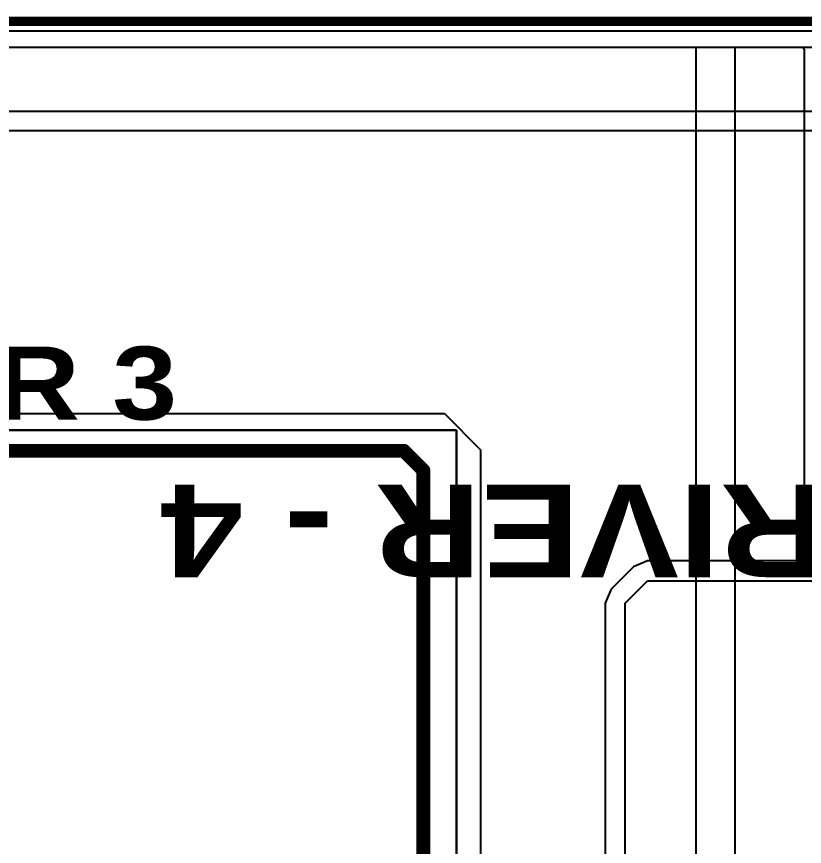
# Model space of a CAD drawing. Header units: inches. Extents: x -4 to 5258, y -4 to 5281.
# Drawn here: x 30.43 to 52.05, y 83.39 to 106.14 of the extents above; entities that cross this region are included whole.
import ezdxf

# ---------------------------------------------------------------- set-up
doc = ezdxf.new("R2010")
doc.units = ezdxf.units.IN
for name, color, linetype in [('Board Outline', 216, 'Continuous'), ('Bottom Layer', 5, 'Continuous'), ('Layer 1', 16, 'Continuous'), ('Layer 2', 76, 'Continuous'), ('Top Layer', 1, 'Continuous'), ('Top Overlay', 2, 'Continuous')]:
    doc.layers.add(name, color=color, linetype=linetype)
doc.styles.add('Arial Black_Bold', font='', dxfattribs={"height": 0.2})
doc.styles.get('Arial Black_Bold').set_extended_font_data('Arial Black', bold=True)

msp = doc.modelspace()

# ---------------------------------------------------------------- linework, layer by layer
at = {"layer": 'Board Outline'}
msp.add_lwpolyline([(-4.009, 106.009, 0.254, 0.254, 0), (145.991, 106.009, 0.254, 0.254, 0)], format="xyseb", dxfattribs=at)
at = {"layer": 'Bottom Layer'}
for p, q in [((3.676, 105.295), (49.063, 105.295)), ((49.063, 105.295), (49.063, 80.883)), ((50.144, 81.952), (50.144, 105.295)), ((50.144, 105.295), (125.662, 105.295))]:
    msp.add_line(p, q, dxfattribs=at)
at = {"layer": 'Layer 1'}
for p, q in [((-3.75, 105.75), (145.732, 105.75)), ((70.97, 103.531), (5.224, 103.531)), ((5.742, 103.013), (70.97, 103.013))]:
    msp.add_line(p, q, dxfattribs=at)
at = {"layer": 'Layer 2'}
for p, q in [((-3.014, 95.252), (42.172, 95.252)), ((42.172, 95.252), (43.163, 94.261)), ((43.163, 94.261), (43.163, 73.941))]:
    msp.add_line(p, q, dxfattribs=at)
at = {"layer": 'Top Layer'}
for p, q in [((3.719, 105.295), (52.002, 105.295)), ((52.002, 105.295), (52.038, 105.241)), ((52.038, 105.241), (52.038, 91.215)), ((4.53, 94.794), (42.503, 94.794)), ((42.503, 94.794), (4.53, 94.794)), ((42.503, 94.794), (42.502, 67.058)), ((42.502, 67.058), (42.503, 94.794)), ((47.354, 91.054), (46.743, 90.442)), ((47.743, 91.215), (47.354, 91.054)), ((52.038, 91.215), (47.743, 91.215)), ((47.131, 90.053), (47.743, 90.665)), ((47.743, 90.665), (56.493, 90.665)), ((46.743, 90.442), (46.581, 90.053)), ((46.581, 90.053), (46.581, 71.758)), ((47.131, 71.758), (47.131, 90.053))]:
    msp.add_line(p, q, dxfattribs=at)
for points in [[(6.367, 94.231, 0.381, 0.381, 0), (41.061, 94.231, 0.381, 0.381, 0)], [(41.061, 94.231, 0.381, 0.381, 0), (41.591, 93.701, 0.381, 0.381, 0)], [(41.591, 73.399, 0.381, 0.381, 0), (41.591, 93.701, 0.381, 0.381, 0)]]:
    msp.add_lwpolyline(points, format="xyseb", dxfattribs=at)
for points in [[(40.965, 94.231, 0.191, 0.191, 1), (41.156, 94.231, 0.191, 0.191, 1)], [(40.965, 94.231, 0.191, 0.191, 1), (41.156, 94.231, 0.191, 0.191, 1)], [(41.495, 93.701, 0.191, 0.191, 1), (41.686, 93.701, 0.191, 0.191, 1)], [(41.495, 93.701, 0.191, 0.191, 1), (41.686, 93.701, 0.191, 0.191, 1)]]:
    msp.add_lwpolyline(points, format="xyseb", close=True, dxfattribs=at)

# ---------------------------------------------------------------- texts
at = {"layer": 'Top Overlay', "style": 'Arial Black_Bold'}
for s, height, rotation, p in [('MOTOR 3', 2, 360, (20.27, 95.089)), ('STEPPER DRIVER - 4', 2.54, 180, (75.679, 93.307))]:
    msp.add_text(s, height=height, rotation=rotation, dxfattribs=at).set_placement(p)

doc.saveas('drawing.dxf')
